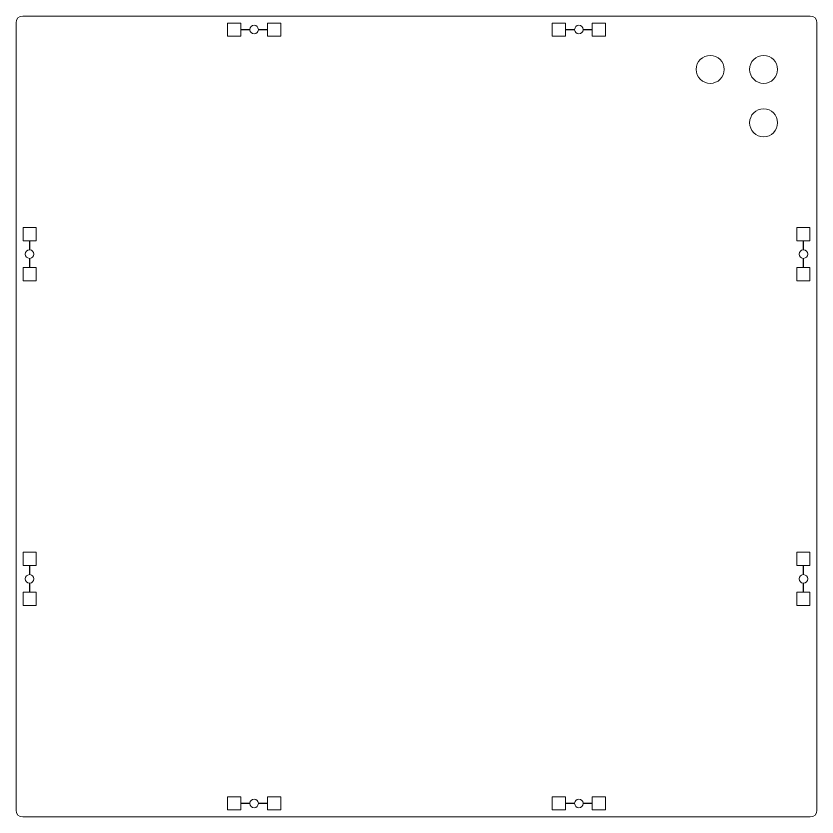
# Model space of a CAD drawing. Header units: millimetres. Extents: x -360 to 325, y -675 to 325.
# Drawn here: x -150 to 150, y -675 to -375 of the extents above; entities that cross this region are included whole.
import ezdxf

# ---------------------------------------------------------------- set-up
doc = ezdxf.new("R2010")
doc.units = ezdxf.units.MM
doc.layers.get('0').update_dxf_attribs({"linetype": 'CONTINUOUS', "lineweight": 0, "true_color": 0x000000})
doc.layers.add('Top', color=7, linetype='CONTINUOUS', lineweight=0, true_color=0x000000)

# ---------------------------------------------------------------- blocks, each defined once
blk = doc.blocks.new('holes-20')
for p, q in [((-10, 0), (-5, 0)), ((-10, 0), (-10, -4.83)), ((-5, 0), (-5, -2.35)), ((-5, -2.35), (-1.6, -2.35)), ((-5, -2.48), (-1.6, -2.48)), ((-5, -2.48), (-5, -4.83)), ((1.6, -2.35), (5, -2.35)), ((1.6, -2.48), (5, -2.48)), ((5, 0), (5, -2.35)), ((5, 0), (10, 0)), ((5, -2.48), (5, -4.83)), ((10, 0), (10, -4.83)), ((-10, -4.83), (-5, -4.83)), ((5, -4.83), (10, -4.83))]:
    blk.add_line(p, q)
for start, end in [(2.3283, 177.6717), (182.3283, 357.6717)]:
    blk.add_arc((0, -2.42), 1.6, start, end)

msp = doc.modelspace()

# ---------------------------------------------------------------- linework, layer by layer
at = {"layer": 'Top'}
for p, q in [((-147.5, -375), (147.5, -375)), ((-150, -672.5), (-150, -377.5)), ((150, -377.5), (150, -672.5)), ((147.5, -675), (-147.5, -675))]:
    msp.add_line(p, q, dxfattribs=at)
for centre in [(110, -395), (130, -395), (130, -415)]:
    msp.add_circle(centre, 5.25, dxfattribs=at)
for centre, start, end in [((-147.5, -377.5), 90, 180), ((147.5, -377.5), 0, 90), ((-147.5, -672.5), 180, 270), ((147.5, -672.5), 270, 0)]:
    msp.add_arc(centre, 2.5, start, end, dxfattribs=at)

# ---------------------------------------------------------------- block references
for p, rotation in [((-60.83, -382.5), 180), ((60.83, -382.5), 180), ((-142.5, -464.17), -90), ((142.5, -464.17), 90), ((-142.5, -585.83), -90), ((142.5, -585.83), 90)]:
    msp.add_blockref('holes-20', p, dxfattribs=dict(at, rotation=rotation))
for p in [(-60.83, -667.5), (60.83, -667.5)]:
    msp.add_blockref('holes-20', p, dxfattribs=at)

doc.saveas('drawing.dxf')
